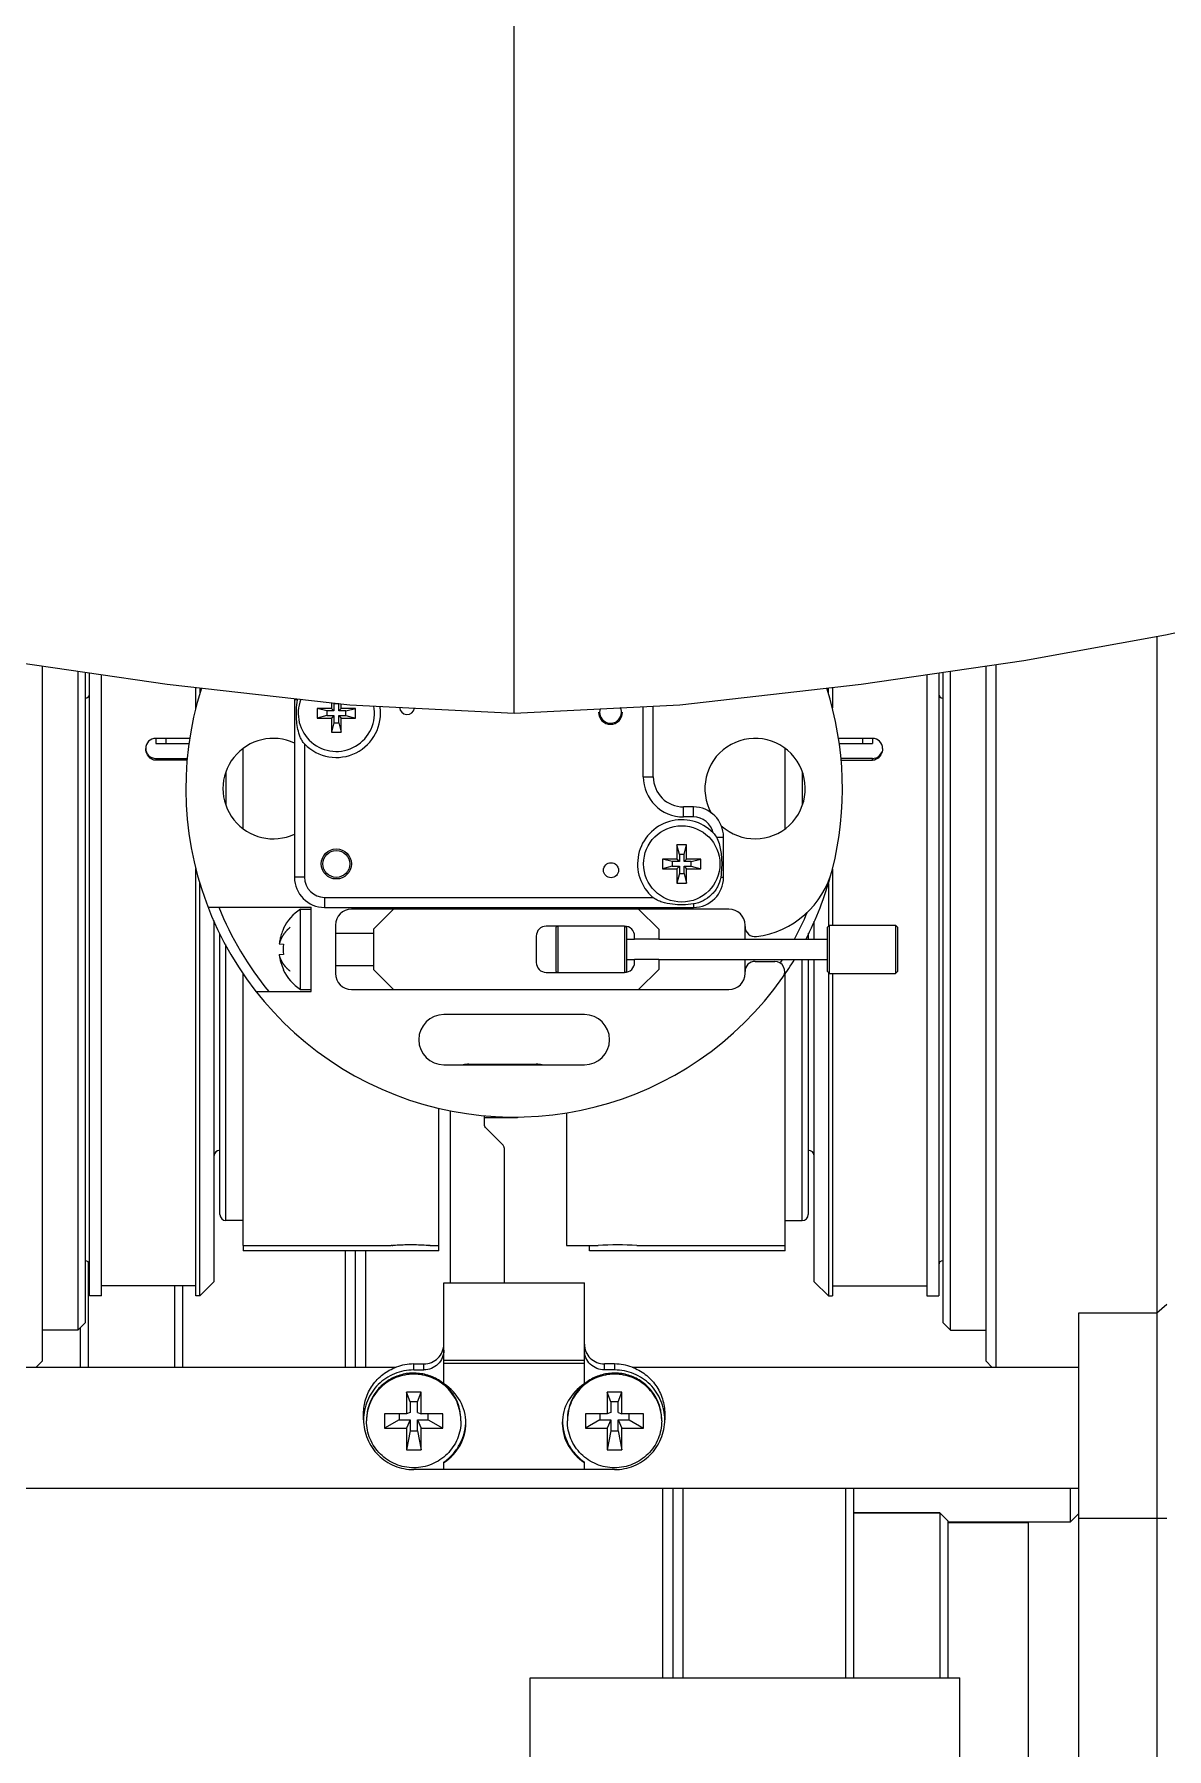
# Model space of a CAD drawing. Header units: millimetres. Extents: x 0 to 841, y 0 to 594.
# Drawn here: x 254.56 to 282.76, y 252.91 to 295.58 of the extents above; entities that cross this region are included whole.
import ezdxf

# ---------------------------------------------------------------- set-up
doc = ezdxf.new("R2010")
doc.units = ezdxf.units.MM
doc.header["$LTSCALE"] = 46.255
doc.layers.get('0').update_dxf_attribs({"linetype": 'CONTINUOUS'})
for name, color, linetype in [('02___PRT_ALL_AXES', 7, 'CONTINUOUS'), ('3_ALL_AXES', 7, 'CONTINUOUS'), ('7_ALL_FEATURES', 7, 'CONTINUOUS'), ('APSF_BLANK_LAYER', 7, 'CONTINUOUS'), ('AXIS', 7, 'CONTINUOUS'), ('COSMETIC', 7, 'CONTINUOUS')]:
    doc.layers.add(name, color=color, linetype=linetype)

msp = doc.modelspace()

# ---------------------------------------------------------------- linework, layer by layer
at = {"color": 7, "linetype": 'CONTINUOUS'}
for p, q in [((266.506, 282.004), (266.506, 369.813)), ((266.505, 280.133), (266.506, 281.925)), ((266.506, 281.925), (266.506, 282.004)), ((282.506, 280.591), (282.506, 247.555)), ((253.762, 279.999), (257.863, 279.403)), ((266.505, 279.678), (266.505, 280.133)), ((278.506, 262.407), (278.506, 279.89)), ((254.756, 279.855), (254.756, 262.555)), ((255.641, 279.726), (255.641, 263.324)), ((255.831, 263.514), (255.831, 279.698)), ((255.931, 264.18), (255.931, 279.684)), ((256.231, 264.18), (256.231, 279.64)), ((266.505, 278.685), (266.505, 279.678)), ((276.781, 279.64), (276.781, 264.18)), ((277.081, 279.683), (277.081, 264.18)), ((277.181, 279.698), (277.181, 263.514)), ((277.372, 263.324), (277.372, 279.725)), ((278.256, 262.555), (278.256, 279.854)), ((257.863, 279.403), (262.414, 278.89)), ((258.681, 279.31), (258.681, 279.153)), ((274.331, 279.164), (274.331, 279.31)), ((261.037, 279.013), (261.037, 274.598)), ((261.109, 279.013), (261.037, 279.013)), ((261.604, 278.799), (261.604, 278.561)), ((261.96, 278.799), (261.604, 278.799)), ((261.842, 278.739), (261.604, 278.799)), ((261.842, 278.621), (261.604, 278.561)), ((261.842, 278.739), (261.842, 278.621)), ((262.02, 278.739), (261.842, 278.739)), ((261.842, 278.621), (262.02, 278.621)), ((261.96, 278.941), (261.96, 278.799)), ((262.02, 278.739), (261.96, 278.799)), ((262.02, 278.621), (261.96, 278.561)), ((262.02, 278.918), (262.02, 278.739)), ((262.138, 278.918), (262.02, 278.918)), ((262.02, 278.621), (262.02, 278.443)), ((262.138, 278.739), (262.138, 278.918)), ((262.138, 278.739), (262.198, 278.799)), ((262.317, 278.739), (262.138, 278.739)), ((262.138, 278.443), (262.138, 278.621)), ((262.138, 278.621), (262.198, 278.561)), ((262.138, 278.621), (262.317, 278.621)), ((262.198, 278.799), (262.198, 278.914)), ((262.554, 278.799), (262.198, 278.799)), ((262.317, 278.739), (262.554, 278.799)), ((262.317, 278.621), (262.317, 278.739)), ((262.317, 278.621), (262.554, 278.561)), ((262.414, 278.89), (266.506, 278.685)), ((262.554, 278.561), (262.554, 278.799)), ((269.722, 277.098), (269.722, 278.847)), ((269.972, 277.098), (269.972, 278.86)), ((261.604, 278.561), (261.96, 278.561)), ((261.96, 278.561), (261.96, 278.205)), ((262.02, 278.443), (261.96, 278.205)), ((261.96, 278.205), (262.198, 278.205)), ((262.02, 278.443), (262.138, 278.443)), ((262.138, 278.443), (262.198, 278.205)), ((262.198, 278.205), (262.198, 278.561)), ((262.198, 278.561), (262.554, 278.561)), ((257.581, 278.055), (257.581, 277.93)), ((258.434, 278.055), (257.581, 278.055)), ((257.581, 277.93), (258.422, 277.93)), ((257.831, 278.055), (257.831, 277.93)), ((261.287, 277.917), (261.287, 274.598)), ((275.431, 278.055), (274.584, 278.055)), ((274.595, 277.93), (275.431, 277.93)), ((275.181, 278.055), (275.181, 277.93)), ((275.431, 278.055), (275.431, 277.93)), ((257.581, 277.555), (257.581, 277.51)), ((257.581, 277.555), (258.37, 277.555)), ((258.369, 277.51), (257.581, 277.51)), ((275.431, 277.555), (274.637, 277.555)), ((274.639, 277.51), (275.431, 277.51)), ((275.431, 277.51), (275.431, 277.555)), ((269.722, 277.098), (269.972, 277.098)), ((270.722, 276.098), (270.722, 276.348)), ((270.972, 276.348), (270.722, 276.348)), ((270.972, 276.098), (270.722, 276.098)), ((270.972, 276.098), (270.972, 276.348)), ((270.56, 275.405), (270.56, 275.049)), ((270.798, 275.405), (270.56, 275.405)), ((270.62, 275.168), (270.56, 275.405)), ((270.738, 275.168), (270.798, 275.405)), ((270.798, 275.049), (270.798, 275.405)), ((271.541, 275.598), (271.722, 275.598)), ((271.722, 274.598), (271.722, 275.598)), ((258.581, 264.18), (258.581, 274.82)), ((270.204, 275.049), (270.204, 274.811)), ((270.56, 275.049), (270.204, 275.049)), ((270.442, 274.989), (270.204, 275.049)), ((270.442, 274.871), (270.204, 274.811)), ((270.204, 274.811), (270.56, 274.811)), ((270.62, 274.989), (270.442, 274.989)), ((270.442, 274.989), (270.442, 274.871)), ((270.442, 274.871), (270.62, 274.871)), ((270.62, 274.989), (270.56, 275.049)), ((270.62, 274.871), (270.56, 274.811)), ((270.56, 274.811), (270.56, 274.455)), ((270.62, 275.168), (270.62, 274.989)), ((270.738, 275.168), (270.62, 275.168)), ((270.62, 274.871), (270.62, 274.693)), ((270.738, 274.989), (270.738, 275.168)), ((270.738, 274.989), (270.798, 275.049)), ((270.917, 274.989), (270.738, 274.989)), ((270.738, 274.871), (270.917, 274.871)), ((270.738, 274.693), (270.738, 274.871)), ((270.738, 274.871), (270.798, 274.811)), ((271.154, 275.049), (270.798, 275.049)), ((270.798, 274.811), (271.154, 274.811)), ((270.798, 274.455), (270.798, 274.811)), ((270.917, 274.989), (271.154, 275.049)), ((270.917, 274.871), (270.917, 274.989)), ((270.917, 274.871), (271.154, 274.811)), ((271.154, 274.811), (271.154, 275.049)), ((274.431, 274.797), (274.431, 273.405)), ((258.681, 264.18), (258.681, 274.457)), ((261.287, 274.598), (261.037, 274.598)), ((270.62, 274.693), (270.56, 274.455)), ((270.56, 274.455), (270.798, 274.455)), ((270.62, 274.693), (270.738, 274.693)), ((270.738, 274.693), (270.798, 274.455)), ((271.649, 274.598), (271.722, 274.598)), ((274.331, 274.446), (274.331, 273.38)), ((261.787, 274.098), (261.787, 273.848)), ((261.787, 274.098), (269.96, 274.098)), ((270.972, 273.933), (270.972, 273.848)), ((259.031, 273.521), (259.031, 264.53)), ((261.189, 271.805), (261.189, 273.805)), ((261.189, 273.805), (261.456, 273.805)), ((261.787, 273.848), (270.972, 273.848)), ((271.856, 273.805), (262.456, 273.805)), ((263.506, 273.805), (263.006, 273.305)), ((270.106, 273.305), (269.606, 273.805)), ((273.981, 273.055), (273.981, 273.504)), ((260.757, 273.315), (260.764, 273.313)), ((262.056, 273.405), (262.056, 272.205)), ((262.056, 273.205), (263.006, 273.205)), ((263.006, 273.305), (263.006, 272.305)), ((267.056, 273.13), (267.056, 272.48)), ((269.256, 273.38), (267.306, 273.38)), ((269.506, 273.055), (269.506, 273.13)), ((270.106, 273.305), (270.106, 273.055)), ((272.256, 273.055), (272.256, 273.405)), ((260.658, 272.942), (260.764, 272.932)), ((260.764, 272.678), (260.658, 272.668)), ((270.106, 273.055), (269.506, 273.055)), ((260.764, 272.297), (260.757, 272.295)), ((262.056, 272.405), (263.006, 272.405)), ((263.006, 272.305), (263.506, 271.805)), ((267.306, 272.23), (269.256, 272.23)), ((270.106, 272.555), (269.506, 272.555)), ((269.506, 272.48), (269.506, 272.555)), ((269.606, 271.805), (270.106, 272.305)), ((270.106, 272.555), (270.106, 272.305)), ((272.256, 272.205), (272.256, 272.555)), ((272.506, 272.505), (272.995, 272.505)), ((273.981, 264.53), (273.981, 272.555)), ((274.331, 272.23), (274.331, 264.18)), ((261.189, 271.805), (261.456, 271.805)), ((262.456, 271.805), (271.856, 271.805)), ((274.431, 272.205), (274.431, 264.18)), ((265.381, 269.945), (267.056, 269.945)), ((265.761, 269.945), (265.761, 269.93)), ((266.586, 269.945), (266.586, 269.93)), ((267.136, 269.937), (267.136, 269.93)), ((264.631, 265.305), (264.631, 268.852)), ((264.911, 268.788), (264.911, 264.504)), ((265.761, 268.671), (265.761, 268.445)), ((266.586, 268.611), (265.761, 268.611)), ((266.232, 267.933), (265.79, 268.374)), ((266.586, 268.639), (266.586, 268.611)), ((267.806, 268.734), (267.806, 265.43)), ((266.261, 267.862), (266.261, 264.504)), ((259.756, 265.43), (259.756, 265.305)), ((268.381, 265.305), (268.381, 265.43)), ((273.256, 265.305), (273.256, 265.43)), ((255.906, 262.407), (255.906, 265.019)), ((264.631, 265.305), (259.756, 265.305)), ((262.304, 262.407), (262.304, 265.305)), ((262.556, 262.407), (262.556, 265.305)), ((262.806, 265.305), (262.806, 262.407)), ((273.256, 265.305), (268.381, 265.305)), ((259.031, 264.53), (258.681, 264.18)), ((273.981, 264.53), (274.331, 264.18)), ((258.581, 264.43), (256.231, 264.43)), ((258.056, 262.407), (258.056, 264.43)), ((274.431, 264.43), (276.781, 264.43)), ((282.506, 263.75), (280.556, 263.75)), ((280.556, 263.75), (280.556, 251.942)), ((282.756, 263.963), (282.506, 263.75)), ((255.641, 263.324), (254.756, 263.324)), ((255.831, 263.514), (255.641, 263.324)), ((255.706, 262.407), (255.706, 263.389)), ((277.181, 263.514), (277.372, 263.324)), ((277.372, 263.324), (278.256, 263.324)), ((252.456, 262.407), (263.57, 262.407)), ((254.756, 262.555), (254.608, 262.407)), ((264.756, 261.995), (264.756, 262.509)), ((268.256, 261.995), (268.256, 262.509)), ((269.442, 262.407), (280.556, 262.407)), ((278.256, 262.555), (278.404, 262.407)), ((264.187, 261.786), (263.825, 261.786)), ((263.825, 261.786), (263.825, 261.247)), ((263.915, 261.544), (263.825, 261.786)), ((264.097, 261.544), (263.915, 261.544)), ((263.915, 261.544), (263.915, 261.274)), ((264.097, 261.544), (264.187, 261.786)), ((264.097, 261.274), (264.097, 261.544)), ((264.187, 261.247), (264.187, 261.786)), ((269.187, 261.786), (268.825, 261.786)), ((268.915, 261.544), (268.825, 261.786)), ((268.825, 261.786), (268.825, 261.247)), ((269.097, 261.544), (268.915, 261.544)), ((268.915, 261.544), (268.915, 261.274)), ((269.097, 261.544), (269.187, 261.786)), ((269.097, 261.274), (269.097, 261.544)), ((269.187, 261.247), (269.187, 261.786)), ((263.825, 261.247), (263.281, 261.247)), ((263.281, 261.247), (263.281, 260.888)), ((263.644, 261.247), (263.644, 261.095)), ((263.915, 261.274), (263.825, 261.247)), ((264.097, 261.274), (264.187, 261.247)), ((264.731, 261.247), (264.187, 261.247)), ((264.369, 261.095), (264.369, 261.247)), ((264.731, 260.888), (264.731, 261.247)), ((268.825, 261.247), (268.281, 261.247)), ((268.281, 261.247), (268.281, 260.888)), ((268.644, 261.247), (268.644, 261.095)), ((268.915, 261.274), (268.825, 261.247)), ((269.097, 261.274), (269.187, 261.247)), ((269.731, 261.247), (269.187, 261.247)), ((269.369, 261.095), (269.369, 261.247)), ((269.731, 260.888), (269.731, 261.247)), ((263.644, 261.095), (263.281, 260.888)), ((263.281, 260.888), (263.825, 260.888)), ((263.644, 261.095), (263.915, 261.095)), ((263.915, 261.095), (263.825, 260.888)), ((263.825, 260.888), (263.825, 260.349)), ((263.915, 260.825), (263.825, 260.349)), ((263.915, 261.095), (263.915, 260.825)), ((263.915, 260.825), (264.097, 260.825)), ((264.097, 261.095), (264.369, 261.095)), ((264.097, 260.825), (264.097, 261.095)), ((264.097, 261.095), (264.187, 260.888)), ((264.097, 260.825), (264.187, 260.349)), ((264.187, 260.888), (264.731, 260.888)), ((264.187, 260.349), (264.187, 260.888)), ((264.369, 261.095), (264.731, 260.888)), ((268.644, 261.095), (268.281, 260.888)), ((268.281, 260.888), (268.825, 260.888)), ((268.644, 261.095), (268.915, 261.095)), ((268.915, 261.095), (268.825, 260.888)), ((268.825, 260.888), (268.825, 260.349)), ((268.915, 260.825), (268.825, 260.349)), ((268.915, 261.095), (268.915, 260.825)), ((268.915, 260.825), (269.097, 260.825)), ((269.097, 261.095), (269.369, 261.095)), ((269.097, 261.095), (269.187, 260.888)), ((269.097, 260.825), (269.097, 261.095)), ((269.097, 260.825), (269.187, 260.349)), ((269.187, 260.888), (269.731, 260.888)), ((269.187, 260.349), (269.187, 260.888)), ((269.369, 261.095), (269.731, 260.888)), ((263.825, 260.349), (264.187, 260.349)), ((268.825, 260.349), (269.187, 260.349)), ((264.756, 259.857), (264.756, 260.044)), ((268.256, 259.857), (268.256, 260.044)), ((252.456, 259.391), (280.556, 259.391)), ((270.206, 254.678), (270.206, 259.391)), ((270.456, 259.391), (270.456, 254.678)), ((270.708, 259.391), (270.708, 254.678)), ((274.956, 259.391), (274.956, 254.678)), ((280.356, 258.555), (280.356, 259.391)), ((274.956, 258.78), (277.106, 258.78)), ((277.306, 258.58), (277.106, 258.78)), ((277.106, 258.78), (277.106, 254.678)), ((277.306, 258.58), (277.306, 254.678)), ((280.556, 258.755), (280.356, 258.555)), ((282.756, 258.639), (280.556, 258.639)), ((279.306, 258.53), (279.306, 252.03)), ((266.906, 254.678), (277.606, 254.678)), ((266.906, 252.184), (266.906, 254.678)), ((277.606, 252.184), (277.606, 254.678))]:
    msp.add_line(p, q, dxfattribs=at)
for points in [[(275.144, 279.402), (279.201, 279.991), (282.729, 280.631), (285.9, 281.32), (288.836, 282.071), (291.487, 282.969), (293.641, 284.169), (295.245, 285.552), (296.646, 287.091), (297.895, 288.74), (298.864, 290.219), (299.524, 291.334), (299.964, 292.121), (300.252, 292.648), (300.317, 292.766)], [(266.506, 278.685), (270.636, 278.893), (275.144, 279.402)]]:
    msp.add_lwpolyline(points, dxfattribs=at)
for centre, radius in [((270.679, 274.93), 0.95), ((262.079, 274.93), 0.335)]:
    msp.add_circle(centre, radius, dxfattribs=at)
for centre, radius, start, end in [((255.831, 279.155), 0.1, 270, 360), ((261.787, 279.013), 0.75, 177.5418, 180), ((277.181, 279.155), 0.1, 180, 270), ((262.079, 278.68), 0.95, 158.5469, 10.9142), ((262.079, 278.68), 1.1, 223.908, 9.005), ((268.906, 278.705), 0.273, 161.2429, 24.5853), ((257.581, 277.805), 0.25, 90, 270), ((275.431, 277.805), 0.25, 359.9361, 90), ((275.431, 277.805), 0.25, 270, 342), ((270.722, 277.098), 1, 180, 270), ((270.722, 277.098), 0.75, 180, 270), ((270.972, 275.598), 0.75, 0, 90), ((270.972, 275.598), 0.5, 12.3878, 90), ((270.679, 274.93), 1.1, 44.7755, 229.1845), ((272.256, 275.348), 2.243, 277.2048, 345.7845), ((261.787, 274.598), 0.75, 180, 270), ((261.787, 274.598), 0.5, 180, 270), ((270.972, 274.598), 0.75, 270, 360), ((261.829, 272.805), 1.187, 122.5917, 154.4572), ((262.456, 273.405), 0.4, 90, 180), ((271.856, 273.405), 0.4, 0, 90), ((266.506, 276.805), 7.925, 331.7456, 337.1759), ((261.842, 272.805), 1.192, 165.1355, 168.0233), ((261.841, 272.805), 1.191, 162.01, 165.135), ((261.841, 272.805), 1.191, 158.5783, 162.0095), ((261.84, 272.806), 1.19, 154.7717, 158.5775), ((267.306, 273.13), 0.25, 90, 180), ((269.256, 273.13), 0.25, 0, 90), ((272.506, 273.371), 0.25, 180, 277.2048), ((261.842, 272.805), 1.192, 170.7497, 173.386), ((261.841, 272.805), 1.191, 186.6105, 205.2248), ((261.842, 272.805), 1.192, 168.0237, 170.7494), ((262.029, 272.805), 1.272, 174.2709, 185.7291), ((261.829, 272.805), 1.187, 205.5428, 237.4083), ((267.306, 272.48), 0.25, 180, 270), ((269.256, 272.48), 0.25, 270, 360), ((272.506, 272.255), 0.25, 90, 180), ((272.995, 272.255), 0.25, 324.9611, 90), ((266.506, 276.805), 7.925, 326.7686, 327.5658), ((262.456, 272.205), 0.4, 180, 270), ((271.856, 272.205), 0.4, 270, 360), ((265.381, 269.233), 0.712, 90.03, 101.6881), ((267.056, 269.233), 0.712, 78.3119, 89.97), ((265.862, 268.445), 0.1, 180.0404, 194.9687), ((259.181, 267.655), 0.15, 90, 180), ((266.161, 267.862), 0.0999, 359.9997, 45.025), ((273.831, 267.655), 0.15, 0, 90), ((255.831, 264.955), 0.1, 0, 90), ((277.181, 264.955), 0.1, 90, 180), ((263.984, 261.068), 1.153, 178.7136, 179.9997), ((264.028, 261.068), 1.153, 0.0003, 1.2864), ((264.027, 261.097), 1.279, 356.2597, 358.5711), ((268.985, 261.097), 1.279, 181.4289, 183.7403), ((268.984, 261.068), 1.153, 178.7136, 179.9997), ((269.028, 261.068), 1.153, 0.0003, 1.2864)]:
    msp.add_arc(centre, radius, start, end, dxfattribs=at)
for centre, start_param, end_param in [((264.006, 261.013), -0.95584, 0.95584), ((269.006, 261.013), 8.468938, 10.380618)]:
    msp.add_ellipse(centre, major_axis=(1.3, 0), ratio=0.924626, start_param=start_param, end_param=end_param, dxfattribs=at)
for points, knots in [([(261.083, 278.68), (261.083, 278.708), (261.085, 278.819), (261.095, 278.93), (261.109, 279.013)], [0, 0, 0, 0, 0.251322, 1, 1, 1, 1]), ([(261.287, 277.917), (261.263, 277.941), (261.223, 277.996), (261.164, 278.117), (261.117, 278.278), (261.089, 278.478), (261.083, 278.612), (261.083, 278.68)], [0, 0, 0, 0, 0.125803, 0.250477, 0.498326, 0.747932, 1, 1, 1, 1]), ([(257.534, 277.516), (257.469, 277.533), (257.368, 277.626), (257.331, 277.749), (257.331, 277.805)], [0, 0, 0, 0, 0.544714, 1, 1, 1, 1]), ([(275.681, 277.805), (275.681, 277.749), (275.644, 277.626), (275.543, 277.533), (275.478, 277.516)], [0, 0, 0, 0, 0.455305, 1, 1, 1, 1]), ([(271.541, 275.598), (271.569, 275.548), (271.612, 275.441), (271.663, 275.218), (271.675, 275.045), (271.675, 274.93)], [0, 0, 0, 0, 0.248722, 0.497278, 1, 1, 1, 1]), ([(271.675, 274.93), (271.675, 274.902), (271.673, 274.791), (271.663, 274.68), (271.649, 274.598)], [0, 0, 0, 0, 0.251322, 1, 1, 1, 1]), ([(271.649, 274.598), (271.636, 274.515), (271.593, 274.393), (271.502, 274.252), (271.39, 274.125), (271.217, 274), (271.054, 273.946), (270.972, 273.933)], [0, 0, 0, 0, 0.248715, 0.374188, 0.499854, 0.750472, 1, 1, 1, 1]), ([(270.972, 273.933), (270.885, 273.92), (270.709, 273.907), (270.447, 273.919), (270.231, 273.96), (270.069, 274.023), (269.993, 274.069), (269.96, 274.098)], [0, 0, 0, 0, 0.250679, 0.501785, 0.75047, 0.874793, 1, 1, 1, 1]), ([(264.754, 261.992), (264.669, 262.062), (264.478, 262.178), (264.154, 262.265), (263.819, 262.26), (263.499, 262.162), (263.219, 261.979), (263.001, 261.726), (262.863, 261.423), (262.831, 261.203), (262.831, 261.094)], [0, 0, 0, 0, 0.125126, 0.250466, 0.375879, 0.501201, 0.626295, 0.751095, 0.875627, 1, 1, 1, 1]), ([(265.181, 261.093), (265.179, 261.168), (265.161, 261.319), (265.091, 261.534), (264.98, 261.733), (264.833, 261.906), (264.655, 262.048), (264.452, 262.153), (264.233, 262.218), (264.006, 262.24), (263.779, 262.218), (263.56, 262.153), (263.358, 262.048), (263.18, 261.906), (263.032, 261.733), (262.921, 261.534), (262.851, 261.319), (262.833, 261.168), (262.831, 261.093)], [0, 0, 0, 0, 0.062243, 0.124522, 0.186876, 0.249327, 0.31188, 0.374526, 0.437244, 0.5, 0.562756, 0.625474, 0.68812, 0.750673, 0.813124, 0.875478, 0.937757, 1, 1, 1, 1]), ([(265.181, 261.094), (265.181, 261.179), (265.162, 261.35), (265.078, 261.594), (264.941, 261.814), (264.82, 261.938), (264.754, 261.992)], [0, 0, 0, 0, 0.249563, 0.499315, 0.749432, 1, 1, 1, 1]), ([(270.181, 261.093), (270.179, 261.168), (270.161, 261.319), (270.091, 261.534), (269.98, 261.733), (269.833, 261.906), (269.655, 262.048), (269.452, 262.153), (269.233, 262.218), (269.006, 262.24), (268.779, 262.218), (268.56, 262.153), (268.358, 262.048), (268.18, 261.906), (268.032, 261.733), (267.921, 261.534), (267.851, 261.319), (267.833, 261.168), (267.831, 261.093)], [0, 0, 0, 0, 0.062243, 0.124522, 0.186876, 0.249327, 0.31188, 0.374526, 0.437244, 0.5, 0.562756, 0.625474, 0.68812, 0.750673, 0.813124, 0.875478, 0.937757, 1, 1, 1, 1]), ([(268.258, 261.992), (268.192, 261.938), (268.071, 261.814), (267.935, 261.594), (267.85, 261.35), (267.831, 261.179), (267.831, 261.094)], [0, 0, 0, 0, 0.250568, 0.500685, 0.750437, 1, 1, 1, 1]), ([(270.181, 261.094), (270.181, 261.203), (270.15, 261.423), (270.011, 261.726), (269.794, 261.979), (269.513, 262.162), (269.193, 262.26), (268.858, 262.265), (268.535, 262.178), (268.343, 262.062), (268.258, 261.992)], [0, 0, 0, 0, 0.124373, 0.248905, 0.373705, 0.498799, 0.624121, 0.749534, 0.874874, 1, 1, 1, 1]), ([(265.181, 261.068), (265.181, 260.991), (265.166, 260.839), (265.099, 260.619), (264.989, 260.416), (264.842, 260.238), (264.663, 260.093), (264.459, 259.984), (264.237, 259.918), (264.006, 259.895), (263.775, 259.918), (263.554, 259.984), (263.349, 260.093), (263.17, 260.238), (263.023, 260.416), (262.914, 260.619), (262.846, 260.839), (262.831, 260.991), (262.831, 261.068)], [0, 0, 0, 0, 0.062241, 0.124518, 0.18687, 0.249319, 0.311871, 0.374519, 0.43724, 0.5, 0.56276, 0.625481, 0.688129, 0.750681, 0.81313, 0.875482, 0.937759, 1, 1, 1, 1]), ([(264.756, 260.044), (264.835, 260.099), (264.98, 260.227), (265.15, 260.462), (265.263, 260.728), (265.297, 260.918), (265.303, 261.013)], [0, 0, 0, 0, 0.250625, 0.500764, 0.750511, 1, 1, 1, 1]), ([(267.709, 261.013), (267.715, 260.918), (267.749, 260.728), (267.862, 260.462), (268.032, 260.227), (268.177, 260.099), (268.256, 260.044)], [0, 0, 0, 0, 0.249489, 0.499236, 0.749375, 1, 1, 1, 1]), ([(270.181, 261.068), (270.181, 260.991), (270.166, 260.839), (270.099, 260.619), (269.989, 260.416), (269.842, 260.238), (269.663, 260.093), (269.459, 259.984), (269.237, 259.918), (269.006, 259.895), (268.775, 259.918), (268.554, 259.984), (268.349, 260.093), (268.17, 260.238), (268.023, 260.416), (267.914, 260.619), (267.846, 260.839), (267.831, 260.991), (267.831, 261.068)], [0, 0, 0, 0, 0.062241, 0.124518, 0.18687, 0.249319, 0.311871, 0.374519, 0.43724, 0.5, 0.56276, 0.625481, 0.688129, 0.750681, 0.81313, 0.875482, 0.937759, 1, 1, 1, 1])]:
    msp.add_open_spline(points, degree=3, knots=knots, dxfattribs=at)
for points in [[(257.581, 277.51), (257.565, 277.51), (257.55, 277.512), (257.534, 277.516)], [(275.478, 277.516), (275.463, 277.512), (275.447, 277.51), (275.431, 277.51)], [(271.46, 275.705), (271.492, 275.673), (271.519, 275.636), (271.541, 275.598)], [(265.79, 268.374), (265.778, 268.386), (265.769, 268.402), (265.765, 268.419)]]:
    msp.add_open_spline(points, degree=3, dxfattribs=at)
at = {"layer": '02___PRT_ALL_AXES', "color": 7, "linetype": 'CONTINUOUS'}
for p, q in [((269.306, 273.055), (269.506, 273.055)), ((270.106, 273.055), (274.306, 273.055)), ((269.306, 272.555), (269.506, 272.555)), ((270.106, 272.555), (274.306, 272.555))]:
    msp.add_line(p, q, dxfattribs=at)
at = {"layer": '3_ALL_AXES', "color": 7, "linetype": 'CONTINUOUS'}
for p, q in [((274.356, 273.405), (276.006, 273.405)), ((274.356, 272.205), (276.006, 272.205))]:
    msp.add_line(p, q, dxfattribs=at)
at = {"layer": '7_ALL_FEATURES', "color": 7, "linetype": 'CONTINUOUS'}
for p, q in [((267.556, 273.355), (267.581, 273.38)), ((267.556, 272.255), (267.556, 273.355)), ((267.606, 272.23), (267.606, 273.38)), ((269.256, 273.38), (269.256, 272.23)), ((269.306, 273.355), (269.284, 273.377)), ((269.306, 273.355), (269.306, 272.255)), ((274.306, 273.355), (274.356, 273.405)), ((274.306, 272.255), (274.306, 273.355)), ((274.356, 272.205), (274.356, 273.405)), ((276.006, 273.405), (276.006, 272.205)), ((276.056, 273.355), (276.006, 273.405)), ((276.056, 273.355), (276.056, 272.255)), ((267.556, 272.255), (267.581, 272.23)), ((269.306, 272.255), (269.284, 272.233)), ((274.306, 272.255), (274.356, 272.205)), ((276.056, 272.255), (276.006, 272.205)), ((264.756, 264.504), (268.256, 264.504)), ((264.756, 262.509), (264.756, 264.504)), ((268.256, 262.509), (268.256, 264.504)), ((264.006, 262.486), (264.256, 262.486)), ((264.006, 262.336), (264.006, 262.486)), ((264.256, 262.336), (264.256, 262.486)), ((264.756, 262.582), (268.256, 262.582)), ((264.756, 262.509), (268.256, 262.509)), ((269.006, 262.486), (268.756, 262.486)), ((268.756, 262.336), (268.756, 262.486)), ((269.006, 262.486), (269.006, 262.336)), ((264.006, 262.336), (264.256, 262.336)), ((269.006, 262.336), (268.756, 262.336)), ((262.756, 261.097), (262.756, 261.246)), ((270.256, 261.246), (270.256, 261.097)), ((269.006, 259.857), (264.006, 259.857))]:
    msp.add_line(p, q, dxfattribs=at)
for centre, radius, start, end in [((264.006, 261.226), 1.259, 89.9929, 110.2621), ((269.006, 261.225), 1.26, 69.7479, 89.997)]:
    msp.add_arc(centre, radius, start, end, dxfattribs=at)
for points, knots in [([(264.256, 262.486), (264.321, 262.486), (264.452, 262.511), (264.619, 262.621), (264.73, 262.786), (264.756, 262.917), (264.756, 262.981)], [0, 0, 0, 0, 0.250981, 0.501389, 0.750983, 1, 1, 1, 1]), ([(264.756, 262.832), (264.756, 262.767), (264.73, 262.637), (264.619, 262.472), (264.452, 262.362), (264.321, 262.336), (264.256, 262.336)], [0, 0, 0, 0, 0.249017, 0.498611, 0.749019, 1, 1, 1, 1]), ([(268.256, 262.981), (268.256, 262.917), (268.282, 262.786), (268.394, 262.621), (268.56, 262.511), (268.691, 262.486), (268.756, 262.486)], [0, 0, 0, 0, 0.249017, 0.498611, 0.749019, 1, 1, 1, 1]), ([(268.756, 262.336), (268.691, 262.336), (268.56, 262.362), (268.394, 262.472), (268.282, 262.637), (268.256, 262.767), (268.256, 262.832)], [0, 0, 0, 0, 0.250981, 0.501389, 0.750983, 1, 1, 1, 1]), ([(262.756, 261.246), (262.756, 261.371), (262.795, 261.623), (262.964, 261.965), (263.228, 262.241), (263.452, 262.364), (263.57, 262.408)], [0, 0, 0, 0, 0.249274, 0.498912, 0.749148, 1, 1, 1, 1]), ([(269.442, 262.408), (269.56, 262.364), (269.784, 262.241), (270.048, 261.965), (270.217, 261.623), (270.256, 261.371), (270.256, 261.246)], [0, 0, 0, 0, 0.250852, 0.501088, 0.750726, 1, 1, 1, 1]), ([(264.006, 262.336), (263.924, 262.336), (263.761, 262.32), (263.447, 262.226), (263.1, 261.997), (262.867, 261.651), (262.772, 261.34), (262.756, 261.178), (262.756, 261.097)], [0, 0, 0, 0, 0.125828, 0.251567, 0.501371, 0.750363, 0.875221, 1, 1, 1, 1]), ([(270.256, 261.097), (270.256, 261.178), (270.24, 261.34), (270.145, 261.651), (269.913, 261.997), (269.565, 262.226), (269.252, 262.32), (269.088, 262.336), (269.006, 262.336)], [0, 0, 0, 0, 0.124779, 0.249637, 0.498629, 0.748433, 0.874172, 1, 1, 1, 1]), ([(262.756, 261.097), (262.756, 261.016), (262.772, 260.853), (262.867, 260.542), (263.1, 260.197), (263.447, 259.967), (263.761, 259.873), (263.924, 259.857), (264.006, 259.857)], [0, 0, 0, 0, 0.124779, 0.249637, 0.498629, 0.748433, 0.874172, 1, 1, 1, 1]), ([(269.006, 259.857), (269.088, 259.857), (269.252, 259.873), (269.565, 259.967), (269.913, 260.197), (270.145, 260.542), (270.24, 260.853), (270.256, 261.016), (270.256, 261.097)], [0, 0, 0, 0, 0.125828, 0.251567, 0.501371, 0.750363, 0.875221, 1, 1, 1, 1])]:
    msp.add_open_spline(points, degree=3, knots=knots, dxfattribs=at)
at = {"layer": 'APSF_BLANK_LAYER', "color": 7, "linetype": 'CONTINUOUS'}
for p, q in [((259.331, 277.212), (259.331, 276.398)), ((273.681, 277.212), (273.681, 276.398)), ((259.181, 266.205), (259.181, 273.197)), ((273.831, 273.207), (273.831, 273.055)), ((259.331, 266.055), (259.331, 272.925)), ((273.681, 266.055), (273.681, 272.555)), ((273.831, 272.555), (273.831, 266.205)), ((259.756, 266.055), (259.331, 266.055)), ((273.256, 266.055), (273.681, 266.055))]:
    msp.add_line(p, q, dxfattribs=at)
for centre, start, end in [((259.331, 266.205), 180, 270), ((273.681, 266.205), 270, 360)]:
    msp.add_arc(centre, 0.15, start, end, dxfattribs=at)
at = {"layer": 'AXIS', "color": 7, "linetype": 'CONTINUOUS'}
for p, q in [((258.581, 278.79), (258.581, 279.322)), ((274.431, 279.322), (274.431, 278.813)), ((259.756, 275.813), (259.756, 277.797)), ((273.256, 275.813), (273.256, 277.797)), ((258.882, 273.855), (261.456, 273.855)), ((261.456, 271.755), (261.456, 273.855)), ((259.756, 265.43), (259.756, 272.214)), ((273.256, 265.43), (273.256, 272.22)), ((260.077, 271.755), (261.456, 271.755)), ((268.256, 271.18), (264.756, 271.18)), ((264.756, 269.93), (268.256, 269.93)), ((259.756, 265.43), (263.431, 265.43)), ((263.431, 265.43), (263.437, 265.43)), ((263.437, 265.43), (263.445, 265.431)), ((263.472, 265.433), (263.482, 265.434)), ((264.38, 265.434), (264.39, 265.433)), ((264.418, 265.431), (264.423, 265.431)), ((264.423, 265.431), (264.431, 265.43)), ((264.431, 265.43), (264.631, 265.43)), ((267.806, 265.43), (268.581, 265.43)), ((268.581, 265.43), (268.598, 265.431)), ((269.564, 265.431), (269.581, 265.43)), ((269.581, 265.43), (273.256, 265.43)), ((256.231, 264.18), (255.931, 264.18)), ((258.246, 264.43), (258.246, 262.407)), ((258.681, 264.18), (258.581, 264.18)), ((274.331, 264.18), (274.431, 264.18)), ((276.781, 264.18), (277.081, 264.18)), ((274.766, 254.678), (274.766, 259.391)), ((277.106, 258.78), (274.956, 258.78)), ((277.306, 258.555), (280.356, 258.555)), ((279.306, 258.53), (277.306, 258.53))]:
    msp.add_line(p, q, dxfattribs=at)
for centre, radius in [((262.079, 274.93), 0.375), ((268.919, 274.773), 0.188)]:
    msp.add_circle(centre, radius, dxfattribs=at)
for centre, radius, start, end in [((266.506, 276.805), 8.175, 162.1812, 324.9611), ((266.506, 276.805), 8.175, 345.7845, 17.8252), ((263.839, 278.837), 0.188, 183.0081, 351.2357), ((268.906, 278.705), 0.3, 180, 360), ((260.506, 276.805), 1.25, 64.7458, 295.2542), ((272.506, 276.805), 1.25, 227.7316, 209.6109), ((266.506, 276.805), 8.175, 332.6314, 344.8135), ((266.506, 276.805), 7.925, 201.8538, 219.5851), ((266.506, 276.805), 8.175, 324.9629, 328.6542), ((264.756, 270.555), 0.625, 90, 270), ((268.256, 270.555), 0.625, 270, 90), ((263.923, 258.92), 6.528, 93.9644, 94.199), ((263.934, 258.772), 6.677, 93.4428, 93.8802), ((263.935, 258.756), 6.693, 93.3087, 93.4421), ((263.932, 258.816), 6.633, 90.004, 93.3107), ((263.931, 258.827), 6.622, 86.6847, 89.9988), ((263.928, 258.769), 6.68, 86.5587, 86.689), ((263.928, 258.768), 6.681, 86.1177, 86.5589), ((263.925, 258.72), 6.729, 85.7987, 86.0382), ((269.081, 258.818), 6.631, 85.8215, 94.1788)]:
    msp.add_arc(centre, radius, start, end, dxfattribs=at)
at = {"layer": 'COSMETIC', "color": 7, "linetype": 'CONTINUOUS'}
for points in [[(260.932, 273.355), (260.924, 273.348), (260.911, 273.336), (260.895, 273.321), (260.884, 273.312), (260.876, 273.305), (260.871, 273.3), (260.867, 273.297), (260.865, 273.295), (260.863, 273.293), (260.861, 273.29), (260.857, 273.286), (260.853, 273.281), (260.845, 273.273), (260.836, 273.263), (260.827, 273.253), (260.819, 273.245), (260.815, 273.24), (260.811, 273.237), (260.809, 273.234), (260.807, 273.232), (260.805, 273.23), (260.803, 273.226), (260.799, 273.221), (260.792, 273.213), (260.784, 273.202), (260.777, 273.192), (260.77, 273.183), (260.766, 273.177), (260.762, 273.172), (260.759, 273.168), (260.757, 273.166), (260.756, 273.164), (260.755, 273.163), (260.754, 273.16), (260.751, 273.156), (260.748, 273.151), (260.744, 273.144), (260.739, 273.135), (260.733, 273.125), (260.728, 273.116), (260.724, 273.11), (260.72, 273.103), (260.717, 273.098), (260.715, 273.094), (260.714, 273.092), (260.713, 273.091), (260.712, 273.088), (260.711, 273.086), (260.709, 273.081), (260.706, 273.075), (260.702, 273.066), (260.697, 273.055), (260.692, 273.044), (260.688, 273.035), (260.685, 273.029), (260.683, 273.024), (260.682, 273.021), (260.681, 273.019), (260.68, 273.017), (260.679, 273.013), (260.677, 273.007), (260.674, 272.997), (260.671, 272.985), (260.665, 272.966), (260.661, 272.952), (260.658, 272.942)], [(260.932, 272.255), (260.924, 272.262), (260.911, 272.274), (260.895, 272.289), (260.884, 272.298), (260.876, 272.305), (260.871, 272.31), (260.867, 272.313), (260.865, 272.315), (260.863, 272.317), (260.861, 272.32), (260.857, 272.324), (260.853, 272.329), (260.845, 272.337), (260.836, 272.347), (260.827, 272.357), (260.819, 272.365), (260.815, 272.37), (260.811, 272.373), (260.809, 272.376), (260.807, 272.378), (260.805, 272.38), (260.803, 272.384), (260.799, 272.389), (260.792, 272.397), (260.784, 272.408), (260.777, 272.418), (260.77, 272.427), (260.766, 272.433), (260.762, 272.438), (260.759, 272.442), (260.757, 272.444), (260.756, 272.446), (260.755, 272.447), (260.754, 272.45), (260.751, 272.454), (260.748, 272.459), (260.744, 272.466), (260.739, 272.475), (260.733, 272.485), (260.728, 272.494), (260.724, 272.5), (260.72, 272.507), (260.717, 272.512), (260.715, 272.516), (260.714, 272.518), (260.713, 272.519), (260.712, 272.522), (260.711, 272.524), (260.709, 272.529), (260.706, 272.535), (260.702, 272.544), (260.697, 272.555), (260.692, 272.566), (260.688, 272.575), (260.685, 272.581), (260.683, 272.586), (260.682, 272.589), (260.681, 272.591), (260.68, 272.593), (260.679, 272.597), (260.677, 272.603), (260.674, 272.613), (260.671, 272.625), (260.665, 272.644), (260.661, 272.658), (260.658, 272.668)]]:
    msp.add_open_spline(points, degree=3, knots=[0, 0, 0, 0, 0.0625, 0.09375, 0.125, 0.140625, 0.15625, 0.164062, 0.167969, 0.171875, 0.179688, 0.1875, 0.203125, 0.21875, 0.25, 0.28125, 0.296875, 0.3125, 0.320312, 0.328125, 0.332031, 0.335938, 0.34375, 0.359375, 0.375, 0.40625, 0.4375, 0.453125, 0.46875, 0.484375, 0.492188, 0.496094, 0.5, 0.503906, 0.507812, 0.515625, 0.53125, 0.546875, 0.5625, 0.59375, 0.609375, 0.625, 0.640625, 0.65625, 0.660156, 0.664062, 0.667969, 0.671875, 0.679688, 0.6875, 0.703125, 0.71875, 0.75, 0.78125, 0.796875, 0.8125, 0.820312, 0.828125, 0.832031, 0.835938, 0.84375, 0.859375, 0.875, 0.90625, 0.9375, 1, 1, 1, 1], dxfattribs=at)

doc.saveas('drawing.dxf')
